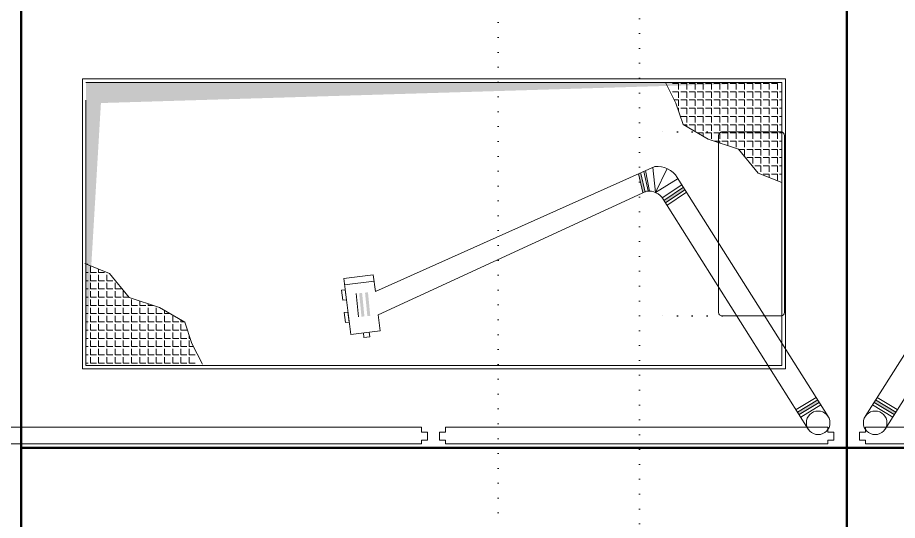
# Model space of a CAD drawing. Header units: metres. Extents: x -17822 to 152406, y -4219 to 19791.
# Drawn here: x 1597 to 2343, y 5169 to 5595 of the extents above; entities that cross this region are included whole.
import ezdxf

# ---------------------------------------------------------------- set-up
doc = ezdxf.new("R2010")
doc.units = ezdxf.units.M
doc.header["$LTSCALE"] = 100
doc.header["$MEASUREMENT"] = 0
for name, pattern in [('ACAD_ISO05W100', [33, 24, -3, 0, -3, 0, -3]), ('DOT2', [0.125, 0, -0.125]), ('HIDDEN', [0.375, 0.25, -0.125])]:
    doc.linetypes.add(name, pattern=pattern)
doc.layers.get('0').update_dxf_attribs({"color": 9, "lineweight": 9})
for name, color, linetype, lineweight in [('06D', 9, 'Continuous', 9), ('10', 9, 'Continuous', 9), ('bakırcı ekipman', 252, 'ACAD_ISO05W100', 9)]:
    doc.layers.add(name, color=color, linetype=linetype, lineweight=lineweight)

# ---------------------------------------------------------------- blocks, each defined once
blk = doc.blocks.new('p-işyeri')
at = {"color": 0, "const_width": 2}
blk.add_lwpolyline([(200, 0), (200, 700), (-200, 700), (-200, 0)], close=True, dxfattribs=at)
blk = doc.blocks.new('rf')
at = {"layer": 'bakırcı ekipman', "color": 0, "lineweight": 0}
for p, q in [((174820.42, -9265.6), (174802.78, -9274.52)), ((174812.52, -9276.74), (174812.52, -9271.66)), ((174819.5, -9276.74), (174819.5, -9271.66)), ((174802.78, -9274.52), (174784.78, -9280.52)), ((174791.56, -9283.72), (174791.56, -9278.64)), ((174798.55, -9276.74), (174796.14, -9276.74)), ((174798.55, -9276.74), (174798.55, -9275.93)), ((174798.55, -9283.72), (174798.55, -9278.64)), ((174805.53, -9276.74), (174800.45, -9276.74)), ((174805.53, -9276.74), (174805.53, -9273.06)), ((174805.53, -9283.72), (174805.53, -9278.64)), ((174812.52, -9276.74), (174807.44, -9276.74)), ((174812.52, -9283.72), (174812.52, -9278.64)), ((174819.5, -9276.74), (174814.42, -9276.74)), ((174819.5, -9283.72), (174819.5, -9278.64)), ((174784.78, -9280.52), (174772.35, -9301.95)), ((174784.58, -9283.72), (174782.92, -9283.72)), ((174784.58, -9283.72), (174784.58, -9280.87)), ((174784.58, -9290.71), (174784.58, -9285.63)), ((174791.56, -9283.72), (174786.48, -9283.72)), ((174791.56, -9290.71), (174791.56, -9285.63)), ((174798.55, -9283.72), (174793.47, -9283.72)), ((174798.55, -9290.71), (174798.55, -9285.63)), ((174805.53, -9283.72), (174800.45, -9283.72)), ((174805.53, -9290.71), (174805.53, -9285.63)), ((174812.52, -9283.72), (174807.44, -9283.72)), ((174812.52, -9290.71), (174812.52, -9285.63)), ((174819.5, -9283.72), (174814.42, -9283.72)), ((174819.5, -9290.71), (174819.5, -9285.63)), ((174777.59, -9297.69), (174777.59, -9292.91)), ((174784.58, -9290.71), (174779.5, -9290.71)), ((174784.58, -9297.69), (174784.58, -9292.61)), ((174791.56, -9290.71), (174786.48, -9290.71)), ((174791.56, -9297.69), (174791.56, -9292.61)), ((174798.55, -9290.71), (174793.47, -9290.71)), ((174798.55, -9297.69), (174798.55, -9292.61)), ((174805.53, -9290.71), (174800.45, -9290.71)), ((174805.53, -9297.69), (174805.53, -9292.61)), ((174812.52, -9290.71), (174807.44, -9290.71)), ((174812.52, -9297.69), (174812.52, -9292.61)), ((174819.5, -9290.71), (174814.42, -9290.71)), ((174819.5, -9297.69), (174819.5, -9292.61)), ((174777.59, -9297.69), (174774.82, -9297.69)), ((174777.59, -9304.68), (174777.59, -9299.6)), ((174784.58, -9297.69), (174779.5, -9297.69)), ((174784.58, -9304.68), (174784.58, -9299.6)), ((174791.56, -9297.69), (174786.48, -9297.69)), ((174791.56, -9304.68), (174791.56, -9299.6)), ((174798.55, -9297.69), (174793.47, -9297.69)), ((174798.55, -9304.68), (174798.55, -9299.6)), ((174805.53, -9297.69), (174800.45, -9297.69)), ((174805.53, -9304.68), (174805.53, -9299.6)), ((174812.52, -9297.69), (174807.44, -9297.69)), ((174812.52, -9304.68), (174812.52, -9299.6)), ((174819.5, -9297.69), (174814.42, -9297.69)), ((174819.5, -9304.68), (174819.5, -9299.6)), ((174772.35, -9301.95), (174763.77, -9327.67)), ((174770.61, -9311.66), (174770.61, -9307.16)), ((174777.59, -9304.68), (174772.51, -9304.68)), ((174777.59, -9311.66), (174777.59, -9306.58)), ((174784.58, -9304.68), (174779.5, -9304.68)), ((174784.58, -9311.66), (174784.58, -9306.58)), ((174791.56, -9304.68), (174786.48, -9304.68)), ((174791.56, -9311.66), (174791.56, -9306.58)), ((174798.55, -9304.68), (174793.47, -9304.68)), ((174798.55, -9311.66), (174798.55, -9306.58)), ((174805.53, -9304.68), (174800.45, -9304.68)), ((174805.53, -9311.66), (174805.53, -9306.58)), ((174812.52, -9304.68), (174807.44, -9304.68)), ((174812.52, -9311.66), (174812.52, -9306.58)), ((174819.5, -9304.68), (174814.42, -9304.68)), ((174819.5, -9311.66), (174819.5, -9306.58)), ((174770.61, -9311.66), (174769.11, -9311.66)), ((174770.61, -9318.65), (174770.61, -9313.57)), ((174777.59, -9311.66), (174772.51, -9311.66)), ((174777.59, -9318.65), (174777.59, -9313.57)), ((174784.58, -9311.66), (174779.5, -9311.66)), ((174784.58, -9318.65), (174784.58, -9313.57)), ((174791.56, -9311.66), (174786.48, -9311.66)), ((174791.56, -9318.65), (174791.56, -9313.57)), ((174798.55, -9311.66), (174793.47, -9311.66)), ((174798.55, -9318.65), (174798.55, -9313.57)), ((174805.53, -9311.66), (174800.45, -9311.66)), ((174805.53, -9318.65), (174805.53, -9313.57)), ((174812.52, -9311.66), (174807.44, -9311.66)), ((174812.52, -9318.65), (174812.52, -9313.57)), ((174819.5, -9311.66), (174814.42, -9311.66)), ((174819.5, -9318.65), (174819.5, -9313.57)), ((174770.61, -9318.65), (174766.78, -9318.65)), ((174770.61, -9325.63), (174770.61, -9320.55)), ((174777.59, -9318.65), (174772.51, -9318.65)), ((174777.59, -9325.63), (174777.59, -9320.55)), ((174784.58, -9318.65), (174779.5, -9318.65)), ((174784.58, -9325.63), (174784.58, -9320.55)), ((174791.56, -9318.65), (174786.48, -9318.65)), ((174791.56, -9325.63), (174791.56, -9320.55)), ((174798.55, -9318.65), (174793.47, -9318.65)), ((174798.55, -9325.63), (174798.55, -9320.55)), ((174805.53, -9318.65), (174800.45, -9318.65)), ((174805.53, -9325.63), (174805.53, -9320.55)), ((174812.52, -9318.65), (174807.44, -9318.65)), ((174812.52, -9325.63), (174812.52, -9320.55)), ((174819.5, -9318.65), (174814.42, -9318.65)), ((174819.5, -9325.63), (174819.5, -9320.55)), ((174763.77, -9327.67), (174743.62, -9344.38)), ((174763.62, -9332.62), (174763.62, -9327.79)), ((174770.61, -9325.63), (174765.53, -9325.63)), ((174770.61, -9332.62), (174770.61, -9327.54)), ((174777.59, -9325.63), (174772.51, -9325.63)), ((174777.59, -9332.62), (174777.59, -9327.54)), ((174784.58, -9325.63), (174779.5, -9325.63)), ((174784.58, -9332.62), (174784.58, -9327.54)), ((174791.56, -9325.63), (174786.48, -9325.63)), ((174791.56, -9332.62), (174791.56, -9327.54)), ((174798.55, -9325.63), (174793.47, -9325.63)), ((174798.55, -9332.62), (174798.55, -9327.54)), ((174805.53, -9325.63), (174800.45, -9325.63)), ((174805.53, -9332.62), (174805.53, -9327.54)), ((174812.52, -9325.63), (174807.44, -9325.63)), ((174812.52, -9332.62), (174812.52, -9327.54)), ((174819.5, -9325.63), (174814.42, -9325.63)), ((174819.5, -9332.62), (174819.5, -9327.54)), ((174756.64, -9339.6), (174756.64, -9334.52)), ((174763.62, -9332.62), (174758.54, -9332.62)), ((174763.62, -9339.6), (174763.62, -9334.52)), ((174770.61, -9332.62), (174765.53, -9332.62)), ((174770.61, -9339.6), (174770.61, -9334.52)), ((174777.59, -9332.62), (174772.51, -9332.62)), ((174777.59, -9339.6), (174777.59, -9334.52)), ((174784.58, -9332.62), (174779.5, -9332.62)), ((174784.58, -9339.6), (174784.58, -9334.52)), ((174791.56, -9332.62), (174786.48, -9332.62)), ((174791.56, -9339.6), (174791.56, -9334.52)), ((174798.55, -9332.62), (174793.47, -9332.62)), ((174798.55, -9339.6), (174798.55, -9334.52)), ((174805.53, -9332.62), (174800.45, -9332.62)), ((174805.53, -9339.6), (174805.53, -9334.52)), ((174812.52, -9332.62), (174807.44, -9332.62)), ((174812.52, -9339.6), (174812.52, -9334.52)), ((174819.5, -9332.62), (174814.42, -9332.62)), ((174819.5, -9339.6), (174819.5, -9334.52)), ((174743.62, -9344.38), (174735.05, -9365.29)), ((174749.65, -9346.59), (174744.57, -9346.59)), ((174749.65, -9339.6), (174749.38, -9339.6)), ((174749.65, -9339.6), (174749.65, -9339.38)), ((174749.65, -9346.59), (174749.65, -9341.51)), ((174756.64, -9339.6), (174751.56, -9339.6)), ((174756.64, -9346.59), (174751.56, -9346.59)), ((174756.64, -9346.59), (174756.64, -9341.51)), ((174763.62, -9339.6), (174758.54, -9339.6)), ((174763.62, -9346.59), (174758.54, -9346.59)), ((174763.62, -9346.59), (174763.62, -9341.51)), ((174770.61, -9339.6), (174765.53, -9339.6)), ((174770.61, -9346.59), (174765.53, -9346.59)), ((174770.61, -9346.59), (174770.61, -9341.51)), ((174777.59, -9339.6), (174772.51, -9339.6)), ((174777.59, -9346.59), (174772.51, -9346.59)), ((174777.59, -9346.59), (174777.59, -9341.51)), ((174784.58, -9339.6), (174779.5, -9339.6)), ((174784.58, -9346.59), (174779.5, -9346.59)), ((174784.58, -9346.59), (174784.58, -9341.51)), ((174791.56, -9339.6), (174786.48, -9339.6)), ((174791.56, -9346.59), (174786.48, -9346.59)), ((174791.56, -9346.59), (174791.56, -9341.51)), ((174798.55, -9339.6), (174793.47, -9339.6)), ((174798.55, -9346.59), (174793.47, -9346.59)), ((174798.55, -9346.59), (174798.55, -9341.51)), ((174805.53, -9339.6), (174800.45, -9339.6)), ((174805.53, -9346.59), (174800.45, -9346.59)), ((174805.53, -9346.59), (174805.53, -9341.51)), ((174812.52, -9339.6), (174807.44, -9339.6)), ((174812.52, -9346.59), (174807.44, -9346.59)), ((174812.52, -9346.59), (174812.52, -9341.51)), ((174819.5, -9339.6), (174814.42, -9339.6)), ((174819.5, -9346.59), (174814.42, -9346.59)), ((174819.5, -9346.59), (174819.5, -9341.51)), ((174742.67, -9353.57), (174739.66, -9353.57)), ((174742.67, -9353.57), (174742.67, -9348.49)), ((174749.65, -9353.57), (174744.57, -9353.57)), ((174749.65, -9353.57), (174749.65, -9348.49)), ((174756.64, -9353.57), (174751.56, -9353.57)), ((174756.64, -9353.57), (174756.64, -9348.49)), ((174763.62, -9353.57), (174758.54, -9353.57)), ((174763.62, -9353.57), (174763.62, -9348.49)), ((174770.61, -9353.57), (174765.53, -9353.57)), ((174770.61, -9353.57), (174770.61, -9348.49)), ((174777.59, -9353.57), (174772.51, -9353.57)), ((174777.59, -9353.57), (174777.59, -9348.49)), ((174784.58, -9353.57), (174779.5, -9353.57)), ((174784.58, -9353.57), (174784.58, -9348.49)), ((174791.56, -9353.57), (174786.48, -9353.57)), ((174791.56, -9353.57), (174791.56, -9348.49)), ((174798.55, -9353.57), (174793.47, -9353.57)), ((174798.55, -9353.57), (174798.55, -9348.49)), ((174805.53, -9353.57), (174800.45, -9353.57)), ((174805.53, -9353.57), (174805.53, -9348.49)), ((174812.52, -9353.57), (174807.44, -9353.57)), ((174812.52, -9353.57), (174812.52, -9348.49)), ((174819.5, -9353.57), (174814.42, -9353.57)), ((174819.5, -9353.57), (174819.5, -9348.49)), ((174742.67, -9360.56), (174737.59, -9360.56)), ((174742.67, -9360.56), (174742.67, -9355.48)), ((174749.65, -9360.56), (174744.57, -9360.56)), ((174749.65, -9360.56), (174749.65, -9355.48)), ((174756.64, -9360.56), (174751.56, -9360.56)), ((174756.64, -9360.56), (174756.64, -9355.48)), ((174763.62, -9360.56), (174758.54, -9360.56)), ((174763.62, -9360.56), (174763.62, -9355.48)), ((174770.61, -9360.56), (174765.53, -9360.56)), ((174770.61, -9360.56), (174770.61, -9355.48)), ((174777.59, -9360.56), (174772.51, -9360.56)), ((174777.59, -9360.56), (174777.59, -9355.48)), ((174784.58, -9360.56), (174779.5, -9360.56)), ((174784.58, -9360.56), (174784.58, -9355.48)), ((174791.56, -9360.56), (174786.48, -9360.56)), ((174791.56, -9360.56), (174791.56, -9355.48)), ((174798.55, -9360.56), (174793.47, -9360.56)), ((174798.55, -9360.56), (174798.55, -9355.48)), ((174805.53, -9360.56), (174800.45, -9360.56)), ((174805.53, -9360.56), (174805.53, -9355.48)), ((174812.52, -9360.56), (174807.44, -9360.56)), ((174812.52, -9360.56), (174812.52, -9355.48)), ((174819.5, -9360.56), (174814.42, -9360.56)), ((174819.5, -9360.56), (174819.5, -9355.48)), ((174735.68, -9364.29), (174735.68, -9362.82)), ((174742.67, -9364.29), (174742.67, -9362.46)), ((174749.65, -9364.29), (174749.65, -9362.46)), ((174756.64, -9364.29), (174756.64, -9362.46)), ((174763.62, -9364.29), (174763.62, -9362.46)), ((174770.61, -9364.29), (174770.61, -9362.46)), ((174777.59, -9364.29), (174777.59, -9362.46)), ((174784.58, -9364.29), (174784.58, -9362.46)), ((174791.56, -9364.29), (174791.56, -9362.46)), ((174798.55, -9364.29), (174798.55, -9362.46)), ((174805.53, -9364.29), (174805.53, -9362.46)), ((174812.52, -9364.29), (174812.52, -9362.46)), ((174819.5, -9364.29), (174819.5, -9362.46))]:
    blk.add_line(p, q, dxfattribs=at)
blk = doc.blocks.new('p-mekanik_boyahane_mahal07')
for points in [[(471.51, 165.51), (473.51, 165.71), (477.18, 150), (475.17, 149.8)], [(471.51, 165.51), (473.51, 165.71), (477.18, 150), (475.17, 149.8)], [(494.31, 140.78), (492.99, 142.9), (509.54, 154.16), (510.87, 152.04)], [(494.31, 140.78), (492.99, 142.9), (509.54, 154.16), (510.87, 152.04)], [(607.67, -38.64), (606.35, -36.52), (623.46, -26.17), (624.79, -28.29)], [(607.67, -38.64), (606.35, -36.52), (623.46, -26.17), (624.79, -28.29)], [(607.67, -38.64), (606.35, -36.52), (623.46, -26.17), (624.79, -28.29)]]:
    blk.add_hatch(color=256).paths.add_polyline_path(points)
h = blk.add_hatch(color=256)
h.paths.add_polyline_path([(239.11, 44.61), (236.62, 44.36), (234.65, 64.26), (237.14, 64.51)])
h.paths.add_polyline_path([(244.09, 45.1), (241.6, 44.85), (239.63, 64.76), (242.12, 65)])
h = blk.add_hatch(color=256)
h.paths.add_polyline_path([(239.11, 44.61), (236.62, 44.36), (234.65, 64.26), (237.14, 64.51)])
h.paths.add_polyline_path([(244.09, 45.1), (241.6, 44.85), (239.63, 64.76), (242.12, 65)])
for p, q in [((596, 246), (0, 246)), ((0, 246), (0, 0)), ((593, 243), (3, 243)), ((494.31, 243), (503.23, 225.37)), ((505.45, 242.09), (500.37, 242.09)), ((505.45, 242.09), (505.45, 237.01)), ((512.43, 242.09), (507.35, 242.09)), ((512.43, 242.09), (512.43, 237.01)), ((519.42, 242.09), (514.34, 242.09)), ((519.42, 242.09), (519.42, 237.01)), ((526.4, 242.09), (521.32, 242.09)), ((526.4, 242.09), (526.4, 237.01)), ((533.39, 242.09), (528.31, 242.09)), ((533.39, 242.09), (533.39, 237.01)), ((540.37, 242.09), (535.29, 242.09)), ((540.37, 242.09), (540.37, 237.01)), ((547.36, 242.09), (542.28, 242.09)), ((547.36, 242.09), (547.36, 237.01)), ((554.34, 242.09), (549.26, 242.09)), ((554.34, 242.09), (554.34, 237.01)), ((561.33, 242.09), (556.25, 242.09)), ((561.33, 242.09), (561.33, 237.01)), ((568.31, 242.09), (563.23, 242.09)), ((568.31, 242.09), (568.31, 237.01)), ((575.3, 242.09), (570.22, 242.09)), ((575.3, 242.09), (575.3, 237.01)), ((582.28, 242.09), (577.2, 242.09)), ((582.28, 242.09), (582.28, 237.01)), ((589.27, 242.09), (584.19, 242.09)), ((589.27, 242.09), (589.27, 237.01)), ((593, 3), (593, 243)), ((596, 3), (596, 246)), ((505.45, 235.1), (500.37, 235.1)), ((505.45, 235.1), (505.45, 230.02)), ((512.43, 235.1), (507.35, 235.1)), ((512.43, 235.1), (512.43, 230.02)), ((519.42, 235.1), (514.34, 235.1)), ((519.42, 235.1), (519.42, 230.02)), ((526.4, 235.1), (521.32, 235.1)), ((526.4, 235.1), (526.4, 230.02)), ((533.39, 235.1), (528.31, 235.1)), ((533.39, 235.1), (533.39, 230.02)), ((540.37, 235.1), (535.29, 235.1)), ((540.37, 235.1), (540.37, 230.02)), ((547.36, 235.1), (542.28, 235.1)), ((547.36, 235.1), (547.36, 230.02)), ((554.34, 235.1), (549.26, 235.1)), ((554.34, 235.1), (554.34, 230.02)), ((561.33, 235.1), (556.25, 235.1)), ((561.33, 235.1), (561.33, 230.02)), ((568.31, 235.1), (563.23, 235.1)), ((568.31, 235.1), (568.31, 230.02)), ((575.3, 235.1), (570.22, 235.1)), ((575.3, 235.1), (575.3, 230.02)), ((582.28, 235.1), (577.2, 235.1)), ((582.28, 235.1), (582.28, 230.02)), ((589.27, 235.1), (584.19, 235.1)), ((589.27, 235.1), (589.27, 230.02)), ((593, 235.1), (591.17, 235.1)), ((3, 228), (3, 3)), ((505.45, 228.12), (501.77, 228.12)), ((503.23, 225.37), (509.23, 207.36)), ((505.45, 228.12), (505.45, 223.04)), ((512.43, 228.12), (507.35, 228.12)), ((512.43, 228.12), (512.43, 223.04)), ((519.42, 228.12), (514.34, 228.12)), ((519.42, 228.12), (519.42, 223.04)), ((526.4, 228.12), (521.32, 228.12)), ((526.4, 228.12), (526.4, 223.04)), ((533.39, 228.12), (528.31, 228.12)), ((533.39, 228.12), (533.39, 223.04)), ((540.37, 228.12), (535.29, 228.12)), ((540.37, 228.12), (540.37, 223.04)), ((547.36, 228.12), (542.28, 228.12)), ((547.36, 228.12), (547.36, 223.04)), ((554.34, 228.12), (549.26, 228.12)), ((554.34, 228.12), (554.34, 223.04)), ((561.33, 228.12), (556.25, 228.12)), ((561.33, 228.12), (561.33, 223.04)), ((568.31, 228.12), (563.23, 228.12)), ((568.31, 228.12), (568.31, 223.04)), ((575.3, 228.12), (570.22, 228.12)), ((575.3, 228.12), (575.3, 223.04)), ((582.28, 228.12), (577.2, 228.12)), ((582.28, 228.12), (582.28, 223.04)), ((589.27, 228.12), (584.19, 228.12)), ((589.27, 228.12), (589.27, 223.04)), ((593, 228.12), (591.17, 228.12)), ((505.45, 221.13), (504.64, 221.13)), ((505.45, 221.13), (505.45, 218.72)), ((512.43, 221.13), (507.35, 221.13)), ((512.43, 221.13), (512.43, 216.05)), ((519.42, 221.13), (514.34, 221.13)), ((519.42, 221.13), (519.42, 216.05)), ((526.4, 221.13), (521.32, 221.13)), ((526.4, 221.13), (526.4, 216.05)), ((533.39, 221.13), (528.31, 221.13)), ((533.39, 221.13), (533.39, 216.05)), ((540.37, 221.13), (535.29, 221.13)), ((540.37, 221.13), (540.37, 216.05)), ((547.36, 221.13), (542.28, 221.13)), ((547.36, 221.13), (547.36, 216.05)), ((554.34, 221.13), (549.26, 221.13)), ((554.34, 221.13), (554.34, 216.05)), ((561.33, 221.13), (556.25, 221.13)), ((561.33, 221.13), (561.33, 216.05)), ((568.31, 221.13), (563.23, 221.13)), ((568.31, 221.13), (568.31, 216.05)), ((575.3, 221.13), (570.22, 221.13)), ((575.3, 221.13), (575.3, 216.05)), ((582.28, 221.13), (577.2, 221.13)), ((582.28, 221.13), (582.28, 216.05)), ((589.27, 221.13), (584.19, 221.13)), ((589.27, 221.13), (589.27, 216.05)), ((593, 221.13), (591.17, 221.13)), ((512.43, 214.15), (507.35, 214.15)), ((512.43, 214.15), (512.43, 209.07)), ((519.42, 214.15), (514.34, 214.15)), ((519.42, 214.15), (519.42, 209.07)), ((526.4, 214.15), (521.32, 214.15)), ((526.4, 214.15), (526.4, 209.07)), ((533.39, 214.15), (528.31, 214.15)), ((533.39, 214.15), (533.39, 209.07)), ((540.37, 214.15), (535.29, 214.15)), ((540.37, 214.15), (540.37, 209.07)), ((547.36, 214.15), (542.28, 214.15)), ((547.36, 214.15), (547.36, 209.07)), ((554.34, 214.15), (549.26, 214.15)), ((554.34, 214.15), (554.34, 209.07)), ((561.33, 214.15), (556.25, 214.15)), ((561.33, 214.15), (561.33, 209.07)), ((568.31, 214.15), (563.23, 214.15)), ((568.31, 214.15), (568.31, 209.07)), ((575.3, 214.15), (570.22, 214.15)), ((575.3, 214.15), (575.3, 209.07)), ((582.28, 214.15), (577.2, 214.15)), ((582.28, 214.15), (582.28, 209.07)), ((589.27, 214.15), (584.19, 214.15)), ((589.27, 214.15), (589.27, 209.07)), ((593, 214.15), (591.17, 214.15)), ((509.23, 207.36), (530.66, 194.93)), ((512.43, 207.16), (509.58, 207.16)), ((512.43, 207.16), (512.43, 205.5)), ((519.42, 207.16), (514.34, 207.16)), ((519.42, 207.16), (519.42, 202.08)), ((526.4, 207.16), (521.32, 207.16)), ((526.4, 207.16), (526.4, 202.08)), ((533.39, 207.16), (528.31, 207.16)), ((533.39, 207.16), (533.39, 202.08)), ((540.37, 207.16), (535.29, 207.16)), ((540.37, 207.16), (540.37, 202.08)), ((547.36, 207.16), (542.28, 207.16)), ((547.36, 207.16), (547.36, 202.08)), ((554.34, 207.16), (549.26, 207.16)), ((554.34, 207.16), (554.34, 202.08)), ((561.33, 207.16), (556.25, 207.16)), ((561.33, 207.16), (561.33, 202.08)), ((568.31, 207.16), (563.23, 207.16)), ((568.31, 207.16), (568.31, 202.08)), ((575.3, 207.16), (570.22, 207.16)), ((575.3, 207.16), (575.3, 202.08)), ((582.28, 207.16), (577.2, 207.16)), ((582.28, 207.16), (582.28, 202.08)), ((589.27, 207.16), (584.19, 207.16)), ((589.27, 207.16), (589.27, 202.08)), ((593, 207.16), (591.17, 207.16)), ((526.4, 200.18), (521.61, 200.18)), ((526.4, 200.18), (526.4, 197.4)), ((533.39, 200.18), (528.31, 200.18)), ((530.66, 194.93), (556.37, 186.35)), ((533.39, 200.18), (533.39, 195.1)), ((540.37, 200.18), (535.29, 200.18)), ((540.37, 200.18), (540.37, 195.1)), ((547.36, 200.18), (542.28, 200.18)), ((547.36, 200.18), (547.36, 195.1)), ((554.34, 200.18), (549.26, 200.18)), ((554.34, 200.18), (554.34, 195.1)), ((561.33, 200.18), (556.25, 200.18)), ((561.33, 200.18), (561.33, 195.1)), ((568.31, 200.18), (563.23, 200.18)), ((568.31, 200.18), (568.31, 195.1)), ((575.3, 200.18), (570.22, 200.18)), ((575.3, 200.18), (575.3, 195.1)), ((582.28, 200.18), (577.2, 200.18)), ((582.28, 200.18), (582.28, 195.1)), ((589.27, 200.18), (584.19, 200.18)), ((589.27, 200.18), (589.27, 195.1)), ((593, 200.18), (591.17, 200.18)), ((540.37, 193.19), (535.87, 193.19)), ((540.37, 193.19), (540.37, 191.69)), ((547.36, 193.19), (542.28, 193.19)), ((547.36, 193.19), (547.36, 189.36)), ((554.34, 193.19), (549.26, 193.19)), ((554.34, 193.19), (554.34, 188.11)), ((561.33, 193.19), (556.25, 193.19)), ((561.33, 193.19), (561.33, 188.11)), ((568.31, 193.19), (563.23, 193.19)), ((568.31, 193.19), (568.31, 188.11)), ((575.3, 193.19), (570.22, 193.19)), ((575.3, 193.19), (575.3, 188.11)), ((582.28, 193.19), (577.2, 193.19)), ((582.28, 193.19), (582.28, 188.11)), ((589.27, 193.19), (584.19, 193.19)), ((589.27, 193.19), (589.27, 188.11)), ((593, 193.19), (591.17, 193.19)), ((556.37, 186.35), (573.09, 166.2)), ((561.33, 186.21), (556.5, 186.21)), ((561.33, 186.21), (561.33, 181.13)), ((568.31, 186.21), (563.23, 186.21)), ((568.31, 179.22), (563.23, 179.22)), ((568.31, 186.21), (568.31, 181.13)), ((568.31, 179.22), (568.31, 174.14)), ((575.3, 186.21), (570.22, 186.21)), ((575.3, 179.22), (570.22, 179.22)), ((575.3, 186.21), (575.3, 181.13)), ((575.3, 179.22), (575.3, 174.14)), ((582.28, 186.21), (577.2, 186.21)), ((582.28, 179.22), (577.2, 179.22)), ((582.28, 186.21), (582.28, 181.13)), ((582.28, 179.22), (582.28, 174.14)), ((589.27, 186.21), (584.19, 186.21)), ((589.27, 179.22), (584.19, 179.22)), ((589.27, 186.21), (589.27, 181.13)), ((589.27, 179.22), (589.27, 174.14)), ((593, 186.21), (591.17, 186.21)), ((593, 179.22), (591.17, 179.22)), ((485.37, 171.71), (248.38, 65.75)), ((485.37, 171.71), (248.38, 65.75)), ((568.31, 172.24), (568.08, 172.24)), ((568.31, 172.24), (568.31, 171.96)), ((575.3, 172.24), (570.22, 172.24)), ((575.3, 172.24), (575.3, 167.16)), ((582.28, 172.24), (577.2, 172.24)), ((582.28, 172.24), (582.28, 167.16)), ((589.27, 172.24), (584.19, 172.24)), ((589.27, 172.24), (589.27, 167.16)), ((593, 172.24), (591.17, 172.24)), ((475.17, 149.8), (471.51, 165.51)), ((475.17, 149.8), (471.51, 165.51)), ((477.18, 150), (473.51, 165.71)), ((477.18, 150), (473.51, 165.71)), ((479.8, 151.16), (475.98, 167.51)), ((479.8, 151.16), (475.98, 167.51)), ((480.71, 150.89), (477.55, 168.22)), ((480.71, 150.89), (477.55, 168.22)), ((485.98, 149.58), (483.7, 170.96)), ((485.98, 149.58), (483.7, 170.96)), ((485.98, 149.58), (495.74, 170.04)), ((485.98, 149.58), (495.74, 170.04)), ((573.09, 166.2), (593, 158.04)), ((582.28, 165.25), (577.2, 165.25)), ((582.28, 165.25), (582.28, 162.25)), ((589.27, 165.25), (584.19, 165.25)), ((589.27, 165.25), (589.27, 160.17)), ((593, 165.25), (591.17, 165.25)), ((485.98, 149.58), (504.99, 161.57)), ((485.98, 149.58), (504.99, 161.57)), ((632.31, -40.35), (504.41, 162.49)), ((632.31, -40.35), (504.41, 162.49)), ((478.2, 150.83), (250.85, 45.9)), ((478.2, 150.83), (250.85, 45.9)), ((491.67, 145.03), (508.22, 156.28)), ((491.67, 145.03), (508.22, 156.28)), ((492.99, 142.9), (509.54, 154.16)), ((492.99, 142.9), (509.54, 154.16)), ((494.31, 140.78), (510.87, 152.04)), ((494.31, 140.78), (510.87, 152.04)), ((495.64, 138.66), (512.19, 149.91)), ((495.64, 138.66), (512.19, 149.91)), ((615.39, -51.02), (492.48, 143.92)), ((615.39, -51.02), (492.48, 143.92)), ((246.63, 79.81), (221.6, 76.7)), ((246.63, 79.81), (221.6, 76.7)), ((221.6, 76.7), (227.51, 29.25)), ((221.6, 76.7), (227.51, 29.25)), ((248.38, 65.75), (246.63, 79.81)), ((248.38, 65.75), (246.63, 79.81)), ((247.29, 74.51), (222.26, 71.4)), ((247.29, 74.51), (222.26, 71.4)), ((232.16, 64.02), (234.14, 44.11)), ((232.16, 64.02), (234.14, 44.11)), ((252.53, 32.36), (250.85, 45.9)), ((252.53, 32.36), (250.85, 45.9)), ((227.51, 29.25), (252.53, 32.36)), ((227.51, 29.25), (252.53, 32.36)), ((238.25, 30.59), (238.74, 26.63)), ((238.25, 30.59), (238.74, 26.63)), ((243.18, 31.2), (243.67, 27.24)), ((243.18, 31.2), (243.67, 27.24)), ((238.74, 26.63), (243.67, 27.24)), ((238.74, 26.63), (243.67, 27.24)), ((605.11, -34.34), (622.06, -24.1)), ((605.11, -34.34), (622.06, -24.1)), ((605.11, -34.34), (622.06, -24.1)), ((606.35, -36.52), (623.46, -26.17)), ((606.35, -36.52), (623.46, -26.17)), ((606.35, -36.52), (623.46, -26.17)), ((607.67, -38.64), (624.79, -28.29)), ((607.67, -38.64), (624.79, -28.29)), ((607.67, -38.64), (624.79, -28.29)), ((608.99, -40.76), (626.11, -30.41)), ((608.99, -40.76), (626.11, -30.41)), ((608.99, -40.76), (626.11, -30.41))]:
    blk.add_line(p, q)
for points in [[(593, 243), (593, 3), (542.11, 3), (593, 3), (3, 3)], [(596, 3), (596, 0), (0, 0)]]:
    blk.add_lwpolyline(points)
for points in [[(222.78, 67.2), (223.83, 58.76), (220.7, 58.37), (219.65, 66.81)], [(222.78, 67.2), (223.83, 58.76), (220.7, 58.37), (219.65, 66.81)], [(225.15, 48.16), (226.2, 39.72), (223.07, 39.33), (222.02, 47.77)], [(225.15, 48.16), (226.2, 39.72), (223.07, 39.33), (222.02, 47.77)]]:
    blk.add_lwpolyline(points, close=True)
blk.add_circle((623.83, -45.64), 10)
blk.add_circle((623.83, -45.64), 10)
blk.add_circle((623.83, -45.64), 10)
for centre, radius in [((487.49, 151.82), 20), ((487.49, 151.82), 20), ((479.79, 135.92), 15), ((479.79, 135.92), 15)]:
    blk.add_arc(centre, radius, 32.23304, 96.0938)
blk.add_solid([(593, 243), (3, 243), (15.71, 225.53), (3, 11)])
at = {"rotation": 270}
blk.add_blockref('rf', (9367.32, 174824.5), dxfattribs=at)
blk = doc.blocks.new('p-mekanik_boyahane_mahal11')
for points in [[(124.49, 165.51), (122.49, 165.71), (118.82, 150), (120.83, 149.8)], [(124.49, 165.51), (122.49, 165.71), (118.82, 150), (120.83, 149.8)], [(101.69, 140.78), (103.01, 142.9), (86.46, 154.16), (85.13, 152.04)], [(101.69, 140.78), (103.01, 142.9), (86.46, 154.16), (85.13, 152.04)], [(-11.67, -38.64), (-10.35, -36.52), (-27.46, -26.17), (-28.79, -28.29)], [(-11.67, -38.64), (-10.35, -36.52), (-27.46, -26.17), (-28.79, -28.29)], [(-11.67, -38.64), (-10.35, -36.52), (-27.46, -26.17), (-28.79, -28.29)]]:
    blk.add_hatch(color=256).paths.add_polyline_path(points)
h = blk.add_hatch(color=256)
h.paths.add_polyline_path([(356.89, 44.61), (359.38, 44.36), (361.35, 64.26), (358.86, 64.51)])
h.paths.add_polyline_path([(351.91, 45.1), (354.4, 44.85), (356.37, 64.76), (353.88, 65)])
h = blk.add_hatch(color=256)
h.paths.add_polyline_path([(356.89, 44.61), (359.38, 44.36), (361.35, 64.26), (358.86, 64.51)])
h.paths.add_polyline_path([(351.91, 45.1), (354.4, 44.85), (356.37, 64.76), (353.88, 65)])
for p, q in [((0, 246), (596, 246)), ((0, 3), (0, 246)), ((3, 243), (593, 243)), ((3, 3), (3, 243)), ((6.73, 242.09), (6.73, 237.01)), ((6.73, 242.09), (11.81, 242.09)), ((13.72, 242.09), (13.72, 237.01)), ((13.72, 242.09), (18.8, 242.09)), ((20.7, 242.09), (20.7, 237.01)), ((20.7, 242.09), (25.78, 242.09)), ((27.69, 242.09), (27.69, 237.01)), ((27.69, 242.09), (32.77, 242.09)), ((34.67, 242.09), (34.67, 237.01)), ((34.67, 242.09), (39.75, 242.09)), ((41.66, 242.09), (41.66, 237.01)), ((41.66, 242.09), (46.74, 242.09)), ((48.64, 242.09), (48.64, 237.01)), ((48.64, 242.09), (53.72, 242.09)), ((55.63, 242.09), (55.63, 237.01)), ((55.63, 242.09), (60.71, 242.09)), ((62.61, 242.09), (62.61, 237.01)), ((62.61, 242.09), (67.69, 242.09)), ((69.6, 242.09), (69.6, 237.01)), ((69.6, 242.09), (74.68, 242.09)), ((76.58, 242.09), (76.58, 237.01)), ((76.58, 242.09), (81.66, 242.09)), ((83.57, 242.09), (83.57, 237.01)), ((83.57, 242.09), (88.65, 242.09)), ((90.55, 242.09), (90.55, 237.01)), ((90.55, 242.09), (95.63, 242.09)), ((101.69, 243), (92.77, 225.37)), ((596, 246), (596, 0)), ((3, 235.1), (4.83, 235.1)), ((6.73, 235.1), (6.73, 230.02)), ((6.73, 235.1), (11.81, 235.1)), ((13.72, 235.1), (13.72, 230.02)), ((13.72, 235.1), (18.8, 235.1)), ((20.7, 235.1), (20.7, 230.02)), ((20.7, 235.1), (25.78, 235.1)), ((27.69, 235.1), (27.69, 230.02)), ((27.69, 235.1), (32.77, 235.1)), ((34.67, 235.1), (34.67, 230.02)), ((34.67, 235.1), (39.75, 235.1)), ((41.66, 235.1), (41.66, 230.02)), ((41.66, 235.1), (46.74, 235.1)), ((48.64, 235.1), (48.64, 230.02)), ((48.64, 235.1), (53.72, 235.1)), ((55.63, 235.1), (55.63, 230.02)), ((55.63, 235.1), (60.71, 235.1)), ((62.61, 235.1), (62.61, 230.02)), ((62.61, 235.1), (67.69, 235.1)), ((69.6, 235.1), (69.6, 230.02)), ((69.6, 235.1), (74.68, 235.1)), ((76.58, 235.1), (76.58, 230.02)), ((76.58, 235.1), (81.66, 235.1)), ((83.57, 235.1), (83.57, 230.02)), ((83.57, 235.1), (88.65, 235.1)), ((90.55, 235.1), (90.55, 230.02)), ((90.55, 235.1), (95.63, 235.1)), ((3, 228.12), (4.83, 228.12)), ((6.73, 228.12), (6.73, 223.04)), ((6.73, 228.12), (11.81, 228.12)), ((13.72, 228.12), (13.72, 223.04)), ((13.72, 228.12), (18.8, 228.12)), ((20.7, 228.12), (20.7, 223.04)), ((20.7, 228.12), (25.78, 228.12)), ((27.69, 228.12), (27.69, 223.04)), ((27.69, 228.12), (32.77, 228.12)), ((34.67, 228.12), (34.67, 223.04)), ((34.67, 228.12), (39.75, 228.12)), ((41.66, 228.12), (41.66, 223.04)), ((41.66, 228.12), (46.74, 228.12)), ((48.64, 228.12), (48.64, 223.04)), ((48.64, 228.12), (53.72, 228.12)), ((55.63, 228.12), (55.63, 223.04)), ((55.63, 228.12), (60.71, 228.12)), ((62.61, 228.12), (62.61, 223.04)), ((62.61, 228.12), (67.69, 228.12)), ((69.6, 228.12), (69.6, 223.04)), ((69.6, 228.12), (74.68, 228.12)), ((76.58, 228.12), (76.58, 223.04)), ((76.58, 228.12), (81.66, 228.12)), ((83.57, 228.12), (83.57, 223.04)), ((83.57, 228.12), (88.65, 228.12)), ((92.77, 225.37), (86.77, 207.36)), ((90.55, 228.12), (90.55, 223.04)), ((90.55, 228.12), (94.23, 228.12)), ((593, 228), (593, 3)), ((3, 221.13), (4.83, 221.13)), ((6.73, 221.13), (6.73, 216.05)), ((6.73, 221.13), (11.81, 221.13)), ((13.72, 221.13), (13.72, 216.05)), ((13.72, 221.13), (18.8, 221.13)), ((20.7, 221.13), (20.7, 216.05)), ((20.7, 221.13), (25.78, 221.13)), ((27.69, 221.13), (27.69, 216.05)), ((27.69, 221.13), (32.77, 221.13)), ((34.67, 221.13), (34.67, 216.05)), ((34.67, 221.13), (39.75, 221.13)), ((41.66, 221.13), (41.66, 216.05)), ((41.66, 221.13), (46.74, 221.13)), ((48.64, 221.13), (48.64, 216.05)), ((48.64, 221.13), (53.72, 221.13)), ((55.63, 221.13), (55.63, 216.05)), ((55.63, 221.13), (60.71, 221.13)), ((62.61, 221.13), (62.61, 216.05)), ((62.61, 221.13), (67.69, 221.13)), ((69.6, 221.13), (69.6, 216.05)), ((69.6, 221.13), (74.68, 221.13)), ((76.58, 221.13), (76.58, 216.05)), ((76.58, 221.13), (81.66, 221.13)), ((83.57, 221.13), (83.57, 216.05)), ((83.57, 221.13), (88.65, 221.13)), ((90.55, 221.13), (90.55, 218.72)), ((90.55, 221.13), (91.36, 221.13)), ((3, 214.15), (4.83, 214.15)), ((6.73, 214.15), (6.73, 209.07)), ((6.73, 214.15), (11.81, 214.15)), ((13.72, 214.15), (13.72, 209.07)), ((13.72, 214.15), (18.8, 214.15)), ((20.7, 214.15), (20.7, 209.07)), ((20.7, 214.15), (25.78, 214.15)), ((27.69, 214.15), (27.69, 209.07)), ((27.69, 214.15), (32.77, 214.15)), ((34.67, 214.15), (34.67, 209.07)), ((34.67, 214.15), (39.75, 214.15)), ((41.66, 214.15), (41.66, 209.07)), ((41.66, 214.15), (46.74, 214.15)), ((48.64, 214.15), (48.64, 209.07)), ((48.64, 214.15), (53.72, 214.15)), ((55.63, 214.15), (55.63, 209.07)), ((55.63, 214.15), (60.71, 214.15)), ((62.61, 214.15), (62.61, 209.07)), ((62.61, 214.15), (67.69, 214.15)), ((69.6, 214.15), (69.6, 209.07)), ((69.6, 214.15), (74.68, 214.15)), ((76.58, 214.15), (76.58, 209.07)), ((76.58, 214.15), (81.66, 214.15)), ((83.57, 214.15), (83.57, 209.07)), ((83.57, 214.15), (88.65, 214.15)), ((3, 207.16), (4.83, 207.16)), ((6.73, 207.16), (6.73, 202.08)), ((6.73, 207.16), (11.81, 207.16)), ((13.72, 207.16), (13.72, 202.08)), ((13.72, 207.16), (18.8, 207.16)), ((20.7, 207.16), (20.7, 202.08)), ((20.7, 207.16), (25.78, 207.16)), ((27.69, 207.16), (27.69, 202.08)), ((27.69, 207.16), (32.77, 207.16)), ((34.67, 207.16), (34.67, 202.08)), ((34.67, 207.16), (39.75, 207.16)), ((41.66, 207.16), (41.66, 202.08)), ((41.66, 207.16), (46.74, 207.16)), ((48.64, 207.16), (48.64, 202.08)), ((48.64, 207.16), (53.72, 207.16)), ((55.63, 207.16), (55.63, 202.08)), ((55.63, 207.16), (60.71, 207.16)), ((62.61, 207.16), (62.61, 202.08)), ((62.61, 207.16), (67.69, 207.16)), ((86.77, 207.36), (65.34, 194.93)), ((69.6, 207.16), (69.6, 202.08)), ((69.6, 207.16), (74.68, 207.16)), ((76.58, 207.16), (76.58, 202.08)), ((76.58, 207.16), (81.66, 207.16)), ((83.57, 207.16), (83.57, 205.5)), ((83.57, 207.16), (86.42, 207.16)), ((3, 200.18), (4.83, 200.18)), ((6.73, 200.18), (6.73, 195.1)), ((6.73, 200.18), (11.81, 200.18)), ((13.72, 200.18), (13.72, 195.1)), ((13.72, 200.18), (18.8, 200.18)), ((20.7, 200.18), (20.7, 195.1)), ((20.7, 200.18), (25.78, 200.18)), ((27.69, 200.18), (27.69, 195.1)), ((27.69, 200.18), (32.77, 200.18)), ((34.67, 200.18), (34.67, 195.1)), ((34.67, 200.18), (39.75, 200.18)), ((65.34, 194.93), (39.63, 186.35)), ((41.66, 200.18), (41.66, 195.1)), ((41.66, 200.18), (46.74, 200.18)), ((48.64, 200.18), (48.64, 195.1)), ((48.64, 200.18), (53.72, 200.18)), ((55.63, 200.18), (55.63, 195.1)), ((55.63, 200.18), (60.71, 200.18)), ((62.61, 200.18), (62.61, 195.1)), ((62.61, 200.18), (67.69, 200.18)), ((69.6, 200.18), (69.6, 197.4)), ((69.6, 200.18), (74.39, 200.18)), ((3, 193.19), (4.83, 193.19)), ((6.73, 193.19), (6.73, 188.11)), ((6.73, 193.19), (11.81, 193.19)), ((13.72, 193.19), (13.72, 188.11)), ((13.72, 193.19), (18.8, 193.19)), ((20.7, 193.19), (20.7, 188.11)), ((20.7, 193.19), (25.78, 193.19)), ((27.69, 193.19), (27.69, 188.11)), ((27.69, 193.19), (32.77, 193.19)), ((34.67, 193.19), (34.67, 188.11)), ((34.67, 193.19), (39.75, 193.19)), ((41.66, 193.19), (41.66, 188.11)), ((41.66, 193.19), (46.74, 193.19)), ((48.64, 193.19), (48.64, 189.36)), ((48.64, 193.19), (53.72, 193.19)), ((55.63, 193.19), (55.63, 191.69)), ((55.63, 193.19), (60.13, 193.19)), ((3, 186.21), (4.83, 186.21)), ((3, 179.22), (4.83, 179.22)), ((6.73, 186.21), (6.73, 181.13)), ((6.73, 186.21), (11.81, 186.21)), ((6.73, 179.22), (6.73, 174.14)), ((6.73, 179.22), (11.81, 179.22)), ((13.72, 186.21), (13.72, 181.13)), ((13.72, 186.21), (18.8, 186.21)), ((13.72, 179.22), (13.72, 174.14)), ((13.72, 179.22), (18.8, 179.22)), ((20.7, 186.21), (20.7, 181.13)), ((20.7, 186.21), (25.78, 186.21)), ((20.7, 179.22), (20.7, 174.14)), ((20.7, 179.22), (25.78, 179.22)), ((39.63, 186.35), (22.91, 166.2)), ((27.69, 186.21), (27.69, 181.13)), ((27.69, 186.21), (32.77, 186.21)), ((27.69, 179.22), (27.69, 174.14)), ((27.69, 179.22), (32.77, 179.22)), ((34.67, 186.21), (34.67, 181.13)), ((34.67, 186.21), (39.5, 186.21)), ((3, 172.24), (4.83, 172.24)), ((6.73, 172.24), (6.73, 167.16)), ((6.73, 172.24), (11.81, 172.24)), ((13.72, 172.24), (13.72, 167.16)), ((13.72, 172.24), (18.8, 172.24)), ((20.7, 172.24), (20.7, 167.16)), ((20.7, 172.24), (25.78, 172.24)), ((27.69, 172.24), (27.69, 171.96)), ((27.69, 172.24), (27.92, 172.24)), ((110.63, 171.71), (347.62, 65.75)), ((110.63, 171.71), (347.62, 65.75)), ((22.91, 166.2), (3, 158.04)), ((3, 165.25), (4.83, 165.25)), ((6.73, 165.25), (6.73, 160.17)), ((6.73, 165.25), (11.81, 165.25)), ((13.72, 165.25), (13.72, 162.25)), ((13.72, 165.25), (18.8, 165.25)), ((110.02, 149.58), (100.26, 170.04)), ((110.02, 149.58), (100.26, 170.04)), ((110.02, 149.58), (112.3, 170.96)), ((110.02, 149.58), (112.3, 170.96)), ((115.29, 150.89), (118.45, 168.22)), ((115.29, 150.89), (118.45, 168.22)), ((116.2, 151.16), (120.02, 167.51)), ((116.2, 151.16), (120.02, 167.51)), ((118.82, 150), (122.49, 165.71)), ((118.82, 150), (122.49, 165.71)), ((120.83, 149.8), (124.49, 165.51)), ((120.83, 149.8), (124.49, 165.51)), ((-36.31, -40.35), (91.59, 162.49)), ((-36.31, -40.35), (91.59, 162.49)), ((110.02, 149.58), (91.01, 161.57)), ((110.02, 149.58), (91.01, 161.57)), ((100.36, 138.66), (83.81, 149.91)), ((100.36, 138.66), (83.81, 149.91)), ((101.69, 140.78), (85.13, 152.04)), ((101.69, 140.78), (85.13, 152.04)), ((103.01, 142.9), (86.46, 154.16)), ((103.01, 142.9), (86.46, 154.16)), ((104.33, 145.03), (87.78, 156.28)), ((104.33, 145.03), (87.78, 156.28)), ((117.8, 150.83), (345.15, 45.9)), ((117.8, 150.83), (345.15, 45.9)), ((-19.39, -51.02), (103.52, 143.92)), ((-19.39, -51.02), (103.52, 143.92)), ((347.62, 65.75), (349.37, 79.81)), ((347.62, 65.75), (349.37, 79.81)), ((349.37, 79.81), (374.4, 76.7)), ((349.37, 79.81), (374.4, 76.7)), ((374.4, 76.7), (368.49, 29.25)), ((374.4, 76.7), (368.49, 29.25)), ((348.71, 74.51), (373.74, 71.4)), ((348.71, 74.51), (373.74, 71.4)), ((363.84, 64.02), (361.86, 44.11)), ((363.84, 64.02), (361.86, 44.11)), ((343.47, 32.36), (345.15, 45.9)), ((343.47, 32.36), (345.15, 45.9)), ((368.49, 29.25), (343.47, 32.36)), ((368.49, 29.25), (343.47, 32.36)), ((352.82, 31.2), (352.33, 27.24)), ((352.82, 31.2), (352.33, 27.24)), ((357.75, 30.59), (357.26, 26.63)), ((357.75, 30.59), (357.26, 26.63)), ((357.26, 26.63), (352.33, 27.24)), ((357.26, 26.63), (352.33, 27.24)), ((-11.67, -38.64), (-28.79, -28.29)), ((-11.67, -38.64), (-28.79, -28.29)), ((-11.67, -38.64), (-28.79, -28.29)), ((-10.35, -36.52), (-27.46, -26.17)), ((-10.35, -36.52), (-27.46, -26.17)), ((-10.35, -36.52), (-27.46, -26.17)), ((-9.11, -34.34), (-26.06, -24.1)), ((-9.11, -34.34), (-26.06, -24.1)), ((-9.11, -34.34), (-26.06, -24.1)), ((-12.99, -40.76), (-30.11, -30.41)), ((-12.99, -40.76), (-30.11, -30.41)), ((-12.99, -40.76), (-30.11, -30.41))]:
    blk.add_line(p, q)
for points in [[(3, 243), (3, 3), (53.89, 3), (3, 3), (593, 3)], [(0, 3), (0, 0), (596, 0)]]:
    blk.add_lwpolyline(points)
for points in [[(373.22, 67.2), (372.17, 58.76), (375.3, 58.37), (376.35, 66.81)], [(373.22, 67.2), (372.17, 58.76), (375.3, 58.37), (376.35, 66.81)], [(370.85, 48.16), (369.8, 39.72), (372.93, 39.33), (373.98, 47.77)], [(370.85, 48.16), (369.8, 39.72), (372.93, 39.33), (373.98, 47.77)]]:
    blk.add_lwpolyline(points, close=True)
blk.add_circle((-27.83, -45.64), 10)
blk.add_circle((-27.83, -45.64), 10)
blk.add_circle((-27.83, -45.64), 10)
for centre, radius in [((108.51, 151.82), 20), ((108.51, 151.82), 20), ((116.21, 135.92), 15), ((116.21, 135.92), 15)]:
    blk.add_arc(centre, radius, 83.9062, 147.76696)
blk.add_solid([(3, 243), (593, 243), (580.29, 225.53), (593, 11)])
at = {"extrusion": (0, 0, -1), "zscale": -1, "rotation": 270}
blk.add_blockref('rf', (8771.32, 174824.5), dxfattribs=at)
blk = doc.blocks.new('2.bod.Mimari')
at = {"layer": '06D', "linetype": 'DOT2'}
blk.add_lwpolyline([(2214.39, -1748.97, 0.414214), (2124.39, -1838.97), (2124.39, -3732.3), (2004.39, -3732.3), (2004.39, -1838.97)], format="xyb", dxfattribs=at)
at = {"layer": '06D', "linetype": 'DOT2', "lineweight": -3}
for points in [[(2194.32, -3132), (2134.36, -3132)], [(2194.32, -3288), (2134.36, -3288)]]:
    blk.add_lwpolyline(points, dxfattribs=at)
at = {"layer": '06D'}
for points in [[(1583.11, -3386.5), (1588.11, -3386.5), (1588.11, -3382.36), (1939.53, -3382.36), (1939.53, -3386.5), (1944.53, -3386.5), (1944.53, -3393.5), (1939.53, -3393.5), (1939.53, -3396.36), (1588.11, -3396.36), (1588.11, -3393.5), (1583.11, -3393.5)], [(1954.78, -3386.5), (1959.78, -3386.5), (1959.78, -3382.36), (2284.05, -3382.36), (2284.05, -3386.5), (2289.05, -3386.5), (2289.05, -3393.5), (2284.05, -3393.5), (2284.05, -3396.36), (1959.78, -3396.36), (1959.78, -3393.5), (1954.78, -3393.5)], [(2645.22, -3386.5), (2640.22, -3386.5), (2640.22, -3382.36), (2315.95, -3382.36), (2315.95, -3386.5), (2310.95, -3386.5), (2310.95, -3393.5), (2315.95, -3393.5), (2315.95, -3396.36), (2640.22, -3396.36), (2640.22, -3393.5), (2645.22, -3393.5)]]:
    blk.add_lwpolyline(points, close=True, dxfattribs=at)
at = {"layer": '10'}
blk.add_lwpolyline([(2244.32, -3132), (2194.32, -3132, 0.414214), (2191.32, -3135), (2191.32, -3285, 0.414214), (2194.32, -3288), (2244.32, -3288, 0.414214), (2247.32, -3285), (2247.32, -3135, 0.414214)], format="xyb", close=True, dxfattribs=at)
at = {"layer": '06D', "color": 89, "linetype": 'HIDDEN', "true_color": 0x2e4d23, "rotation": 90}
for p in [(2300, -3200), (3000, -3200), (2300, -3600), (3000, -3600)]:
    blk.add_blockref('p-işyeri', p, dxfattribs=at)
at = {"layer": '06D'}
for name, p in [('p-mekanik_boyahane_mahal07', (1652, -3333)), ('p-mekanik_boyahane_mahal11', (2352, -3333))]:
    blk.add_blockref(name, p, dxfattribs=at)

msp = doc.modelspace()

# ---------------------------------------------------------------- block references
msp.add_blockref('2.bod.Mimari', (0, 8630))

doc.saveas('drawing.dxf')
